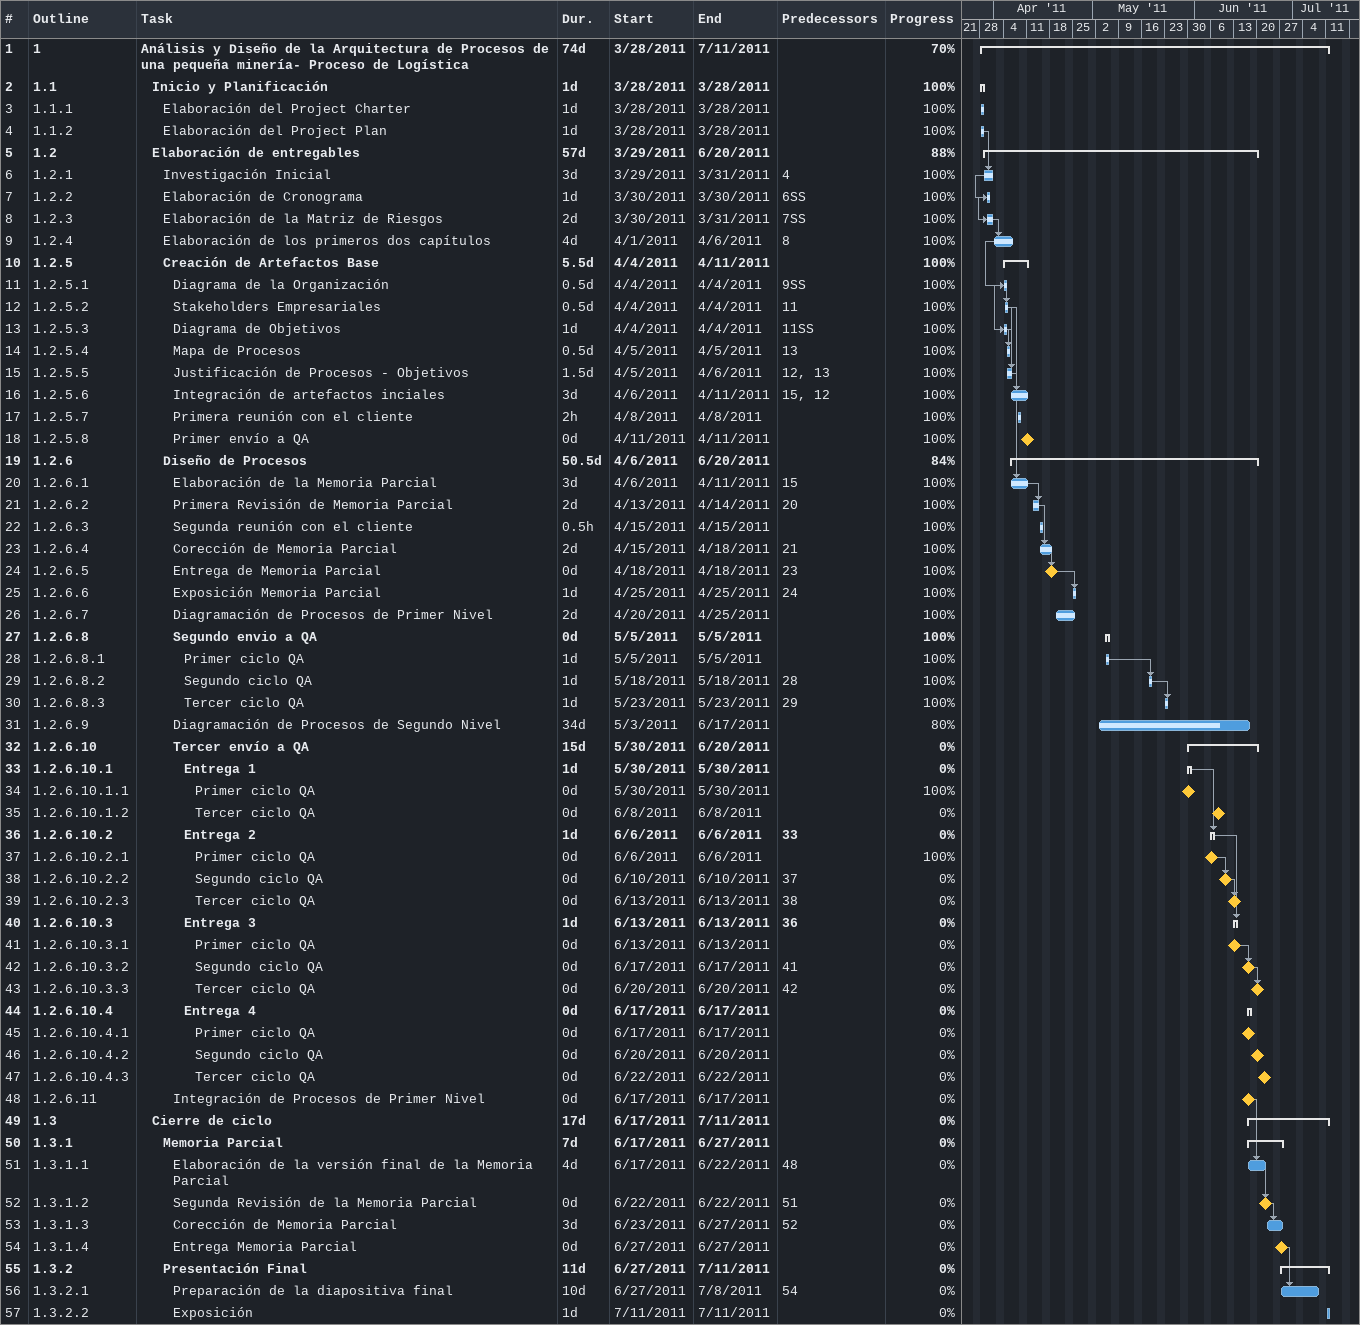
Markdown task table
| ID | WBS | Task | Duration | Start | Finish | Predecessors | % complete |
|---|---|---|---|---|---|---|---|
| 1 | 1 | **Análisis y Diseño de la Arquitectura de Procesos de una pequeña minería- Proceso de Logística** | 74d | 2011-03-28 | 2011-07-11 |  | 70 |
| 2 | 1.1 | **Inicio y Planificación** | 1d | 2011-03-28 | 2011-03-28 |  | 100 |
| 3 | 1.1.1 | Elaboración del Project Charter | 1d | 2011-03-28 | 2011-03-28 |  | 100 |
| 4 | 1.1.2 | Elaboración del Project Plan | 1d | 2011-03-28 | 2011-03-28 |  | 100 |
| 5 | 1.2 | **Elaboración de entregables** | 57d | 2011-03-29 | 2011-06-20 |  | 88 |
| 6 | 1.2.1 | Investigación Inicial | 3d | 2011-03-29 | 2011-03-31 | 4 | 100 |
| 7 | 1.2.2 | Elaboración de Cronograma | 1d | 2011-03-30 | 2011-03-30 | 6SS | 100 |
| 8 | 1.2.3 | Elaboración de la Matriz de Riesgos | 2d | 2011-03-30 | 2011-03-31 | 7SS | 100 |
| 9 | 1.2.4 | Elaboración de los primeros dos capítulos | 4d | 2011-04-01 | 2011-04-06 | 8 | 100 |
| 10 | 1.2.5 | **Creación de Artefactos Base** | 5.5d | 2011-04-04 | 2011-04-11 |  | 100 |
| 11 | 1.2.5.1 | Diagrama de la Organización | 0.5d | 2011-04-04 | 2011-04-04 | 9SS | 100 |
| 12 | 1.2.5.2 | Stakeholders Empresariales | 0.5d | 2011-04-04 | 2011-04-04 | 11 | 100 |
| 13 | 1.2.5.3 | Diagrama de Objetivos | 1d | 2011-04-04 | 2011-04-04 | 11SS | 100 |
| 14 | 1.2.5.4 | Mapa de Procesos | 0.5d | 2011-04-05 | 2011-04-05 | 13 | 100 |
| 15 | 1.2.5.5 | Justificación de Procesos - Objetivos | 1.5d | 2011-04-05 | 2011-04-06 | 12, 13 | 100 |
| 16 | 1.2.5.6 | Integración de artefactos inciales | 3d | 2011-04-06 | 2011-04-11 | 15, 12 | 100 |
| 17 | 1.2.5.7 | Primera reunión con el cliente | 2h | 2011-04-08 | 2011-04-08 |  | 100 |
| 18 | 1.2.5.8 | Primer envío a QA | 0d | 2011-04-11 | 2011-04-11 |  | 100 |
| 19 | 1.2.6 | **Diseño de Procesos** | 50.5d | 2011-04-06 | 2011-06-20 |  | 84 |
| 20 | 1.2.6.1 | Elaboración de la Memoria Parcial | 3d | 2011-04-06 | 2011-04-11 | 15 | 100 |
| 21 | 1.2.6.2 | Primera Revisión de Memoria Parcial | 2d | 2011-04-13 | 2011-04-14 | 20 | 100 |
| 22 | 1.2.6.3 | Segunda reunión con el cliente | 0.5h | 2011-04-15 | 2011-04-15 |  | 100 |
| 23 | 1.2.6.4 | Corección de Memoria Parcial | 2d | 2011-04-15 | 2011-04-18 | 21 | 100 |
| 24 | 1.2.6.5 | Entrega de Memoria Parcial | 0d | 2011-04-18 | 2011-04-18 | 23 | 100 |
| 25 | 1.2.6.6 | Exposición Memoria Parcial | 1d | 2011-04-25 | 2011-04-25 | 24 | 100 |
| 26 | 1.2.6.7 | Diagramación de Procesos de Primer Nivel | 2d | 2011-04-20 | 2011-04-25 |  | 100 |
| 27 | 1.2.6.8 | **Segundo envio a QA** | 0d | 2011-05-05 | 2011-05-05 |  | 100 |
| 28 | 1.2.6.8.1 | Primer ciclo QA | 1d | 2011-05-05 | 2011-05-05 |  | 100 |
| 29 | 1.2.6.8.2 | Segundo ciclo QA | 1d | 2011-05-18 | 2011-05-18 | 28 | 100 |
| 30 | 1.2.6.8.3 | Tercer ciclo QA | 1d | 2011-05-23 | 2011-05-23 | 29 | 100 |
| 31 | 1.2.6.9 | Diagramación de Procesos de Segundo Nivel | 34d | 2011-05-03 | 2011-06-17 |  | 80 |
| 32 | 1.2.6.10 | **Tercer envío a QA** | 15d | 2011-05-30 | 2011-06-20 |  | 0 |
| 33 | 1.2.6.10.1 | **Entrega 1** | 1d | 2011-05-30 | 2011-05-30 |  | 0 |
| 34 | 1.2.6.10.1.1 | Primer ciclo QA | 0d | 2011-05-30 | 2011-05-30 |  | 100 |
| 35 | 1.2.6.10.1.2 | Tercer ciclo QA | 0d | 2011-06-08 | 2011-06-08 |  | 0 |
| 36 | 1.2.6.10.2 | **Entrega 2** | 1d | 2011-06-06 | 2011-06-06 | 33 | 0 |
| 37 | 1.2.6.10.2.1 | Primer ciclo QA | 0d | 2011-06-06 | 2011-06-06 |  | 100 |
| 38 | 1.2.6.10.2.2 | Segundo ciclo QA | 0d | 2011-06-10 | 2011-06-10 | 37 | 0 |
| 39 | 1.2.6.10.2.3 | Tercer ciclo QA | 0d | 2011-06-13 | 2011-06-13 | 38 | 0 |
| 40 | 1.2.6.10.3 | **Entrega 3** | 1d | 2011-06-13 | 2011-06-13 | 36 | 0 |
| 41 | 1.2.6.10.3.1 | Primer ciclo QA | 0d | 2011-06-13 | 2011-06-13 |  | 0 |
| 42 | 1.2.6.10.3.2 | Segundo ciclo QA | 0d | 2011-06-17 | 2011-06-17 | 41 | 0 |
| 43 | 1.2.6.10.3.3 | Tercer ciclo QA | 0d | 2011-06-20 | 2011-06-20 | 42 | 0 |
| 44 | 1.2.6.10.4 | **Entrega 4** | 0d | 2011-06-17 | 2011-06-17 |  | 0 |
| 45 | 1.2.6.10.4.1 | Primer ciclo QA | 0d | 2011-06-17 | 2011-06-17 |  | 0 |
| 46 | 1.2.6.10.4.2 | Segundo ciclo QA | 0d | 2011-06-20 | 2011-06-20 |  | 0 |
| 47 | 1.2.6.10.4.3 | Tercer ciclo QA | 0d | 2011-06-22 | 2011-06-22 |  | 0 |
| 48 | 1.2.6.11 | Integración de Procesos de Primer Nivel | 0d | 2011-06-17 | 2011-06-17 |  | 0 |
| 49 | 1.3 | **Cierre de ciclo** | 17d | 2011-06-17 | 2011-07-11 |  | 0 |
| 50 | 1.3.1 | **Memoria Parcial** | 7d | 2011-06-17 | 2011-06-27 |  | 0 |
| 51 | 1.3.1.1 | Elaboración de la versión final de la Memoria Parcial | 4d | 2011-06-17 | 2011-06-22 | 48 | 0 |
| 52 | 1.3.1.2 | Segunda Revisión de la Memoria Parcial | 0d | 2011-06-22 | 2011-06-22 | 51 | 0 |
| 53 | 1.3.1.3 | Corección de Memoria Parcial | 3d | 2011-06-23 | 2011-06-27 | 52 | 0 |
| 54 | 1.3.1.4 | Entrega Memoria Parcial | 0d | 2011-06-27 | 2011-06-27 |  | 0 |
| 55 | 1.3.2 | **Presentación Final** | 11d | 2011-06-27 | 2011-07-11 |  | 0 |
| 56 | 1.3.2.1 | Preparación de la diapositiva final | 10d | 2011-06-27 | 2011-07-08 | 54 | 0 |
| 57 | 1.3.2.2 | Exposición | 1d | 2011-07-11 | 2011-07-11 |  | 0 |
